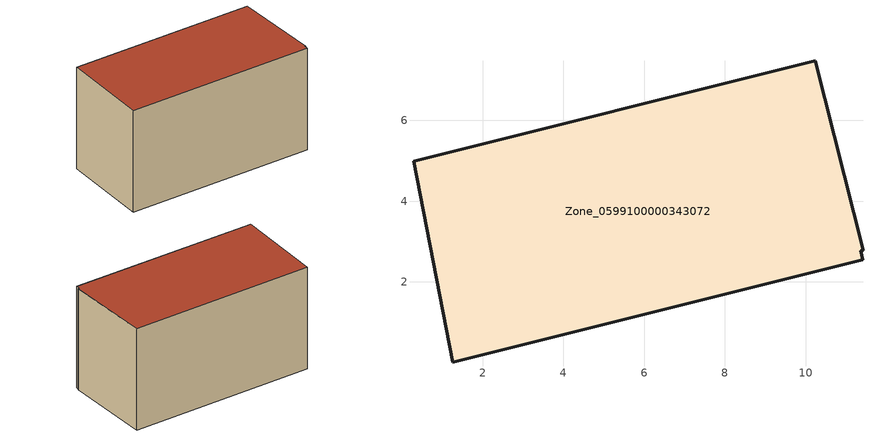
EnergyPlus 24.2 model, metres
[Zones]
Zone_0599100000343072
 floor ground (C_G): 0.29,4.98 10.24,7.48 11.42,2.79 11.36,2.77 11.42,2.56 1.27,0.01 z0
 wall outside (C_F): 0.29,4.98 1.27,0.01 11.42,2.56 11.36,2.77 11.42,2.79 10.24,7.48 0.29,4.98 z0:5.68
 roof outside (C_R): 10.24,7.48 0.29,4.98 1.27,0.01 11.42,2.56 11.36,2.77 11.42,2.79 z5.68
[BUILDING]
Pand.0599100000343072: North Axis=0; Terrain=City; Loads Convergence Tolerance Value=0.04; Temperature Convergence Tolerance Value=0.4; Solar Distribution=FullExterior; Maximum Number of Warmup Days=25; Minimum Number of Warmup Days=1
[Site:Location]
Rotterdam.The.Hague.AP_ZH_NLD Design_Conditions: Latitude=51.96; Longitude=4.45; Time Zone=1; Elevation=-4.5
[SITE:GROUNDTEMPERATURE:BUILDINGSURFACE]
18, 18, 18, 18, 18, 18, 18, 18, 18, 18, 18, 18
[MATERIAL] Thermal Absorptance=0.9; Solar Absorptance=0.7; Visible Absorptance=0.7
Name | Roughness | Thickness | Conductivity | Density | Specific Heat
G.TC.1992-2005 | MediumSmooth | 0.15 | 0.06 | 540 | 1210
F.TC.1992-2005 | Rough | 0.3 | 0.12 | 1920 | 840
R.TC.1992-2005 | MediumRough | 0.2 | 0.08 | 1500 | 1000
[CONSTRUCTION]
C_G: G.TC.1992-2005
C_F: F.TC.1992-2005
C_R: R.TC.1992-2005
[ZONE]
Zone_0599100000343072: Type=1; Multiplier=1; Ceiling Height=Autocalculate; Volume=Autocalculate; Floor Area=autocalculate; Part of Total Floor Area=Yes
[ZONEINFILTRATION:DESIGNFLOWRATE]
Infil_Zone_0599100000343072: Zone or ZoneList or Space or SpaceList=Zone_0599100000343072; Schedule=AlwaysOn; Design Flow Rate Calculation Method=Flow/Area; Flow Rate per Floor Area=0.0015; Constant Term Coefficient=1; Temperature Term Coefficient=0; Velocity Term Coefficient=0; Velocity Squared Term Coefficient=0
[HVACTEMPLATE:ZONE:IDEALLOADSAIRSYSTEM]
Zone_0599100000343072: Maximum Heating Supply Air Temperature=50; Minimum Cooling Supply Air Temperature=13; Maximum Heating Supply Air Humidity Ratio=0.0156; Minimum Cooling Supply Air Humidity Ratio=0.0077; Heating Limit=NoLimit; Cooling Limit=NoLimit; Dehumidification Control Type=ConstantSensibleHeatRatio; Cooling Sensible Heat Ratio=0.7; Dehumidification Setpoint=60; Humidification Control Type=None; Humidification Setpoint=30; Outdoor Air Method=None; Outdoor Air Flow Rate per Person=0.00944; Outdoor Air Flow Rate per Zone Floor Area=0; Outdoor Air Flow Rate per Zone=0; Demand Controlled Ventilation Type=None; Outdoor Air Economizer Type=NoEconomizer; Heat Recovery Type=None; Sensible Heat Recovery Effectiveness=0.7; Latent Heat Recovery Effectiveness=0.65
[ZONECONTROL:THERMOSTAT]
ThermostatControl_Zone_0599100000343072: Zone or ZoneList=Zone_0599100000343072; Control Type Schedule=DualSetpointControlType; Control 1=Thermostat_Zone_0599100000343072; Temperature Difference Between Cutout And Setpoint=0
[THERMOSTATSETPOINT:DUALSETPOINT]
Thermostat_Zone_0599100000343072: Heating Setpoint Temperature Schedule=HeatingSetpoint_Zone_0599100000343072; Cooling Setpoint Temperature Schedule=CoolingSetpoint_Zone_0599100000343072
[SCHEDULE:COMPACT]
HeatingSetpoint_Zone_0599100000343072: Through: 12/31, For: AllDays, Until: 24:00, 21
CoolingSetpoint_Zone_0599100000343072: Through: 12/31, For: AllDays, Until: 24:00, 24
DualSetpointControlType: Through: 12/31, For: AllDays, Until: 24:00, 4
AlwaysOn: Through: 12/31, For: AllDays, Until: 24:00, 1
